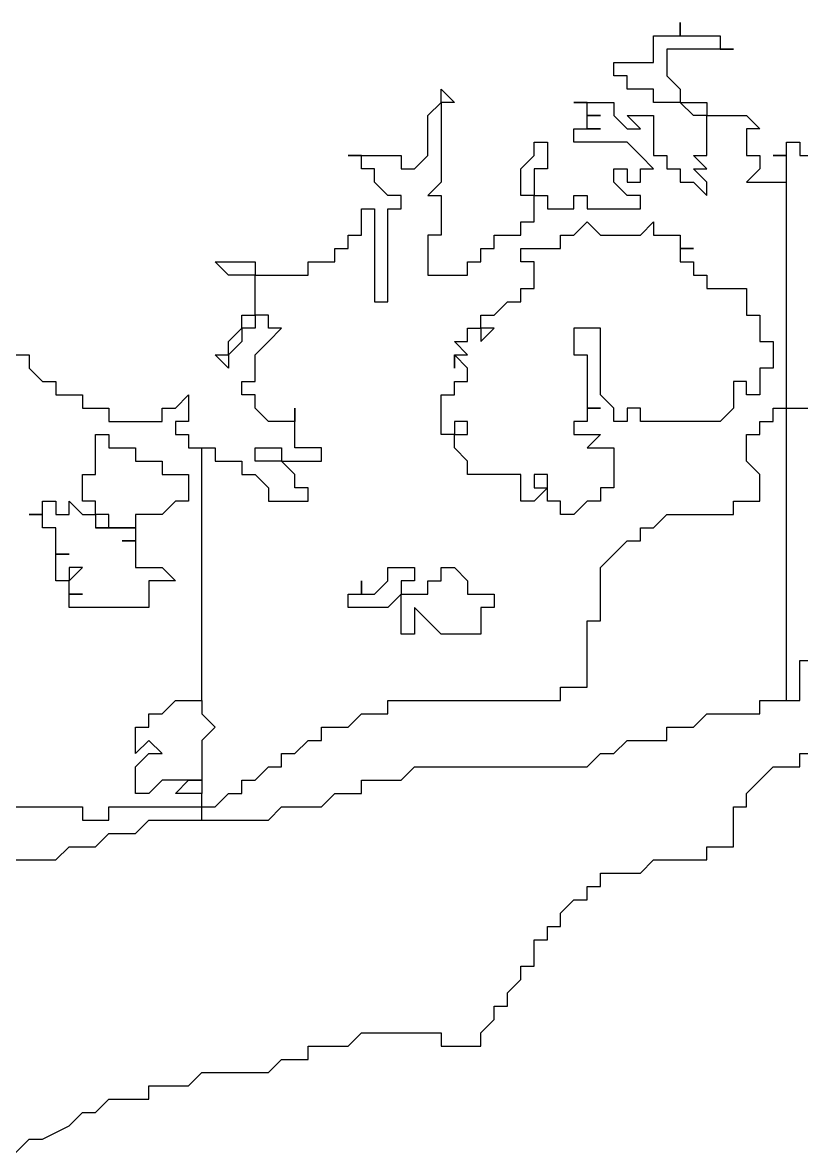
# Model space of a CAD drawing. Extents: x -79.2 to -65.2, y 32.5 to 44.8.
# Drawn here: x -68.745 to -68.159, y 43.75 to 44.6 of the extents above; entities that cross this region are included whole.
import ezdxf

# ---------------------------------------------------------------- set-up
doc = ezdxf.new("R2010")
doc.units = 0

msp = doc.modelspace()

# ---------------------------------------------------------------- linework, layer by layer
at = {"layer": '0FINSTR_G'}
for points in [[(-68.43, 44.55), (-68.42, 44.54), (-68.42, 44.54), (-68.42, 44.54), (-68.43, 44.54), (-68.43, 44.53), (-68.43, 44.53), (-68.43, 44.53), (-68.43, 44.53), (-68.43, 44.52), (-68.43, 44.52), (-68.43, 44.52), (-68.43, 44.52), (-68.43, 44.51), (-68.43, 44.51), (-68.43, 44.51), (-68.43, 44.51), (-68.43, 44.5), (-68.43, 44.5), (-68.43, 44.5), (-68.43, 44.5), (-68.43, 44.49), (-68.43, 44.49), (-68.43, 44.49), (-68.43, 44.48), (-68.43, 44.48), (-68.43, 44.48), (-68.43, 44.48), (-68.43, 44.48), (-68.44, 44.47), (-68.44, 44.47), (-68.44, 44.47), (-68.43, 44.47), (-68.43, 44.46), (-68.43, 44.46), (-68.43, 44.46), (-68.43, 44.46), (-68.43, 44.45), (-68.43, 44.45), (-68.43, 44.45), (-68.43, 44.45), (-68.43, 44.44), (-68.43, 44.44), (-68.44, 44.44), (-68.44, 44.43), (-68.44, 44.43), (-68.44, 44.43), (-68.44, 44.43), (-68.44, 44.43), (-68.44, 44.42), (-68.44, 44.42), (-68.44, 44.42), (-68.44, 44.41), (-68.44, 44.41), (-68.43, 44.41), (-68.43, 44.41), (-68.43, 44.41), (-68.42, 44.41), (-68.42, 44.41), (-68.42, 44.41), (-68.41, 44.41), (-68.41, 44.42), (-68.41, 44.42), (-68.4, 44.42), (-68.4, 44.42), (-68.4, 44.42), (-68.4, 44.43), (-68.39, 44.43), (-68.39, 44.43), (-68.39, 44.43), (-68.39, 44.44), (-68.39, 44.44), (-68.39, 44.44), (-68.39, 44.44), (-68.38, 44.44), (-68.38, 44.44), (-68.38, 44.44), (-68.37, 44.44), (-68.37, 44.44), (-68.37, 44.44), (-68.37, 44.45), (-68.37, 44.45), (-68.37, 44.45), (-68.36, 44.45), (-68.36, 44.46), (-68.36, 44.46), (-68.36, 44.46), (-68.36, 44.46), (-68.36, 44.46), (-68.36, 44.47), (-68.37, 44.47), (-68.37, 44.47), (-68.37, 44.47), (-68.37, 44.48), (-68.37, 44.48), (-68.37, 44.48), (-68.37, 44.48), (-68.37, 44.49), (-68.37, 44.49), (-68.37, 44.49), (-68.36, 44.5), (-68.36, 44.5), (-68.36, 44.5), (-68.36, 44.51), (-68.36, 44.51), (-68.35, 44.51), (-68.35, 44.5), (-68.35, 44.5), (-68.35, 44.5), (-68.35, 44.49), (-68.35, 44.49), (-68.35, 44.49), (-68.36, 44.49), (-68.36, 44.48), (-68.36, 44.48), (-68.36, 44.48), (-68.36, 44.47), (-68.36, 44.47), (-68.35, 44.47), (-68.35, 44.47), (-68.35, 44.46), (-68.35, 44.46), (-68.34, 44.46), (-68.34, 44.46), (-68.34, 44.46), (-68.33, 44.46), (-68.33, 44.46), (-68.33, 44.46), (-68.33, 44.47), (-68.33, 44.47), (-68.32, 44.47), (-68.32, 44.47), (-68.32, 44.46), (-68.31, 44.46), (-68.31, 44.46), (-68.3, 44.46), (-68.3, 44.46), (-68.3, 44.46), (-68.29, 44.46), (-68.29, 44.46), (-68.28, 44.46), (-68.28, 44.46), (-68.28, 44.47), (-68.28, 44.47), (-68.28, 44.47), (-68.29, 44.47), (-68.29, 44.47), (-68.29, 44.47), (-68.29, 44.47), (-68.3, 44.48), (-68.3, 44.48), (-68.3, 44.48), (-68.3, 44.49), (-68.3, 44.49), (-68.29, 44.49), (-68.29, 44.48), (-68.28, 44.48), (-68.28, 44.48), (-68.28, 44.48), (-68.28, 44.49), (-68.27, 44.49), (-68.27, 44.49), (-68.27, 44.49), (-68.28, 44.5), (-68.28, 44.5), (-68.28, 44.5), (-68.28, 44.5), (-68.29, 44.51), (-68.29, 44.51), (-68.3, 44.51), (-68.3, 44.51), (-68.3, 44.51), (-68.31, 44.51), (-68.31, 44.51), (-68.31, 44.51), (-68.31, 44.51), (-68.31, 44.51), (-68.32, 44.51), (-68.32, 44.51), (-68.33, 44.51), (-68.33, 44.52), (-68.32, 44.52), (-68.32, 44.52), (-68.31, 44.52), (-68.31, 44.52), (-68.32, 44.52), (-68.32, 44.53), (-68.32, 44.53), (-68.31, 44.53), (-68.31, 44.53), (-68.32, 44.53), (-68.32, 44.54), (-68.33, 44.54), (-68.33, 44.54), (-68.33, 44.54), (-68.32, 44.54), (-68.32, 44.54), (-68.32, 44.54), (-68.31, 44.54), (-68.31, 44.54), (-68.31, 44.54), (-68.3, 44.54), (-68.3, 44.54), (-68.3, 44.53), (-68.3, 44.53), (-68.3, 44.53), (-68.3, 44.53), (-68.3, 44.53), (-68.29, 44.52), (-68.29, 44.52), (-68.29, 44.52), (-68.28, 44.52), (-68.28, 44.52), (-68.29, 44.53), (-68.29, 44.53), (-68.28, 44.53), (-68.28, 44.53), (-68.28, 44.53), (-68.27, 44.53), (-68.27, 44.53), (-68.27, 44.53), (-68.27, 44.52), (-68.27, 44.52), (-68.27, 44.52), (-68.27, 44.52), (-68.27, 44.52), (-68.27, 44.51), (-68.27, 44.51), (-68.27, 44.51), (-68.27, 44.51), (-68.27, 44.5), (-68.27, 44.5), (-68.26, 44.5), (-68.26, 44.49), (-68.26, 44.49), (-68.25, 44.49), (-68.25, 44.48), (-68.25, 44.48), (-68.24, 44.48), (-68.24, 44.48), (-68.23, 44.47), (-68.23, 44.47), (-68.23, 44.47), (-68.23, 44.48), (-68.23, 44.48), (-68.23, 44.48), (-68.23, 44.48), (-68.23, 44.48), (-68.24, 44.49), (-68.23, 44.49), (-68.23, 44.49), (-68.23, 44.49), (-68.24, 44.5), (-68.24, 44.5), (-68.23, 44.5), (-68.23, 44.5), (-68.23, 44.51), (-68.23, 44.51), (-68.23, 44.51), (-68.23, 44.52), (-68.23, 44.52), (-68.23, 44.52), (-68.23, 44.52), (-68.23, 44.53), (-68.23, 44.53), (-68.23, 44.53), (-68.24, 44.53), (-68.24, 44.53), (-68.24, 44.53), (-68.25, 44.54), (-68.25, 44.54), (-68.26, 44.54), (-68.26, 44.54), (-68.27, 44.54), (-68.27, 44.54), (-68.27, 44.54), (-68.27, 44.54), (-68.27, 44.55), (-68.28, 44.55), (-68.28, 44.55), (-68.28, 44.55), (-68.29, 44.55), (-68.29, 44.55), (-68.29, 44.56), (-68.29, 44.56), (-68.29, 44.56), (-68.3, 44.56), (-68.3, 44.57), (-68.3, 44.57), (-68.3, 44.57), (-68.29, 44.57), (-68.29, 44.57), (-68.28, 44.57), (-68.28, 44.57), (-68.27, 44.57), (-68.27, 44.58), (-68.27, 44.58), (-68.27, 44.58), (-68.27, 44.58), (-68.27, 44.58), (-68.27, 44.59), (-68.26, 44.59), (-68.26, 44.59), (-68.26, 44.59), (-68.25, 44.59), (-68.25, 44.59), (-68.25, 44.6), (-68.25, 44.6), (-68.25, 44.6), (-68.25, 44.6), (-68.25, 44.59), (-68.24, 44.59), (-68.24, 44.59), (-68.24, 44.59), (-68.23, 44.59), (-68.23, 44.59), (-68.23, 44.59), (-68.22, 44.59), (-68.22, 44.59), (-68.22, 44.58), (-68.21, 44.58), (-68.21, 44.58), (-68.21, 44.58), (-68.22, 44.58), (-68.22, 44.58), (-68.22, 44.58), (-68.23, 44.58), (-68.23, 44.58), (-68.24, 44.58), (-68.24, 44.58), (-68.24, 44.58), (-68.25, 44.58), (-68.25, 44.58), (-68.25, 44.58), (-68.26, 44.58), (-68.26, 44.57), (-68.26, 44.57), (-68.26, 44.57), (-68.26, 44.57), (-68.26, 44.56), (-68.26, 44.56), (-68.26, 44.56), (-68.26, 44.56), (-68.25, 44.55), (-68.25, 44.55), (-68.25, 44.55), (-68.25, 44.55), (-68.25, 44.54), (-68.25, 44.54), (-68.24, 44.54), (-68.24, 44.54), (-68.23, 44.54), (-68.23, 44.53), (-68.23, 44.53), (-68.22, 44.53), (-68.22, 44.53), (-68.22, 44.53), (-68.21, 44.53), (-68.21, 44.53), (-68.2, 44.53), (-68.2, 44.53), (-68.2, 44.53), (-68.19, 44.52), (-68.19, 44.52), (-68.19, 44.52), (-68.2, 44.52), (-68.2, 44.52), (-68.2, 44.52), (-68.2, 44.51), (-68.2, 44.51), (-68.2, 44.51), (-68.2, 44.5), (-68.2, 44.5), (-68.2, 44.5), (-68.19, 44.5), (-68.19, 44.49)], [(-68.53, 44.24), (-68.53, 44.24), (-68.53, 44.24), (-68.53, 44.25), (-68.53, 44.25), (-68.53, 44.25), (-68.53, 44.25), (-68.54, 44.25), (-68.54, 44.26), (-68.54, 44.26), (-68.54, 44.26), (-68.54, 44.26), (-68.55, 44.27), (-68.55, 44.27), (-68.56, 44.27), (-68.56, 44.27), (-68.56, 44.27), (-68.56, 44.27), (-68.57, 44.27), (-68.57, 44.28), (-68.57, 44.28), (-68.57, 44.28), (-68.56, 44.28), (-68.56, 44.28), (-68.55, 44.28), (-68.55, 44.28), (-68.55, 44.28), (-68.55, 44.27), (-68.54, 44.27), (-68.54, 44.27), (-68.53, 44.27), (-68.53, 44.27), (-68.53, 44.27), (-68.52, 44.27), (-68.52, 44.28), (-68.53, 44.28), (-68.53, 44.28), (-68.54, 44.28), (-68.54, 44.28), (-68.54, 44.29), (-68.54, 44.29), (-68.54, 44.29), (-68.54, 44.3), (-68.54, 44.3), (-68.54, 44.3), (-68.54, 44.3), (-68.54, 44.31), (-68.54, 44.31), (-68.54, 44.3), (-68.54, 44.3), (-68.55, 44.3), (-68.55, 44.3), (-68.55, 44.3), (-68.56, 44.3), (-68.56, 44.3), (-68.57, 44.31), (-68.57, 44.31), (-68.57, 44.31), (-68.57, 44.32), (-68.57, 44.32), (-68.58, 44.32), (-68.58, 44.32), (-68.58, 44.33), (-68.58, 44.33), (-68.57, 44.33), (-68.57, 44.33), (-68.57, 44.34), (-68.57, 44.34), (-68.57, 44.34), (-68.57, 44.35), (-68.57, 44.35), (-68.57, 44.35), (-68.57, 44.35), (-68.56, 44.36), (-68.56, 44.36), (-68.56, 44.36), (-68.56, 44.36), (-68.55, 44.37), (-68.55, 44.37), (-68.56, 44.37), (-68.56, 44.37), (-68.56, 44.38), (-68.56, 44.38), (-68.57, 44.38), (-68.57, 44.38), (-68.57, 44.37), (-68.57, 44.37), (-68.57, 44.37), (-68.58, 44.37), (-68.58, 44.36), (-68.58, 44.36), (-68.58, 44.36), (-68.58, 44.36), (-68.58, 44.36), (-68.59, 44.35), (-68.59, 44.35), (-68.59, 44.35), (-68.59, 44.35), (-68.59, 44.34), (-68.59, 44.34), (-68.6, 44.35), (-68.59, 44.35), (-68.59, 44.35), (-68.59, 44.35), (-68.59, 44.36), (-68.59, 44.36), (-68.59, 44.36), (-68.59, 44.36), (-68.58, 44.37), (-68.58, 44.37), (-68.58, 44.37), (-68.58, 44.38), (-68.58, 44.38), (-68.58, 44.38), (-68.57, 44.38), (-68.57, 44.39), (-68.57, 44.39), (-68.57, 44.39), (-68.57, 44.39), (-68.57, 44.4), (-68.57, 44.4), (-68.57, 44.4), (-68.57, 44.41), (-68.57, 44.41), (-68.58, 44.41), (-68.58, 44.41), (-68.59, 44.41), (-68.59, 44.41), (-68.59, 44.41), (-68.6, 44.42), (-68.6, 44.42), (-68.59, 44.42), (-68.59, 44.42), (-68.58, 44.42), (-68.58, 44.42), (-68.58, 44.42), (-68.58, 44.42), (-68.57, 44.42), (-68.57, 44.41), (-68.57, 44.41), (-68.56, 44.41), (-68.56, 44.41), (-68.55, 44.41), (-68.55, 44.41), (-68.55, 44.41), (-68.54, 44.41), (-68.54, 44.41), (-68.54, 44.41), (-68.53, 44.41), (-68.53, 44.42), (-68.53, 44.42), (-68.53, 44.42), (-68.52, 44.42), (-68.52, 44.42), (-68.52, 44.42), (-68.51, 44.42), (-68.51, 44.42), (-68.51, 44.42), (-68.51, 44.43), (-68.5, 44.43), (-68.5, 44.43), (-68.5, 44.43), (-68.5, 44.44), (-68.5, 44.44), (-68.5, 44.44), (-68.49, 44.44), (-68.49, 44.45), (-68.49, 44.45), (-68.49, 44.45), (-68.49, 44.46), (-68.49, 44.46), (-68.49, 44.46), (-68.49, 44.46), (-68.48, 44.46), (-68.48, 44.46), (-68.48, 44.45), (-68.48, 44.45), (-68.48, 44.45), (-68.48, 44.44), (-68.48, 44.44), (-68.48, 44.44), (-68.48, 44.44), (-68.48, 44.43), (-68.48, 44.43), (-68.48, 44.43), (-68.48, 44.42), (-68.48, 44.42), (-68.48, 44.42), (-68.48, 44.42), (-68.48, 44.41), (-68.48, 44.41), (-68.48, 44.41), (-68.48, 44.41), (-68.48, 44.4), (-68.48, 44.4), (-68.48, 44.4), (-68.48, 44.4), (-68.48, 44.39), (-68.48, 44.39), (-68.48, 44.39), (-68.48, 44.39), (-68.48, 44.39), (-68.48, 44.39), (-68.47, 44.39), (-68.47, 44.39), (-68.47, 44.39), (-68.47, 44.4), (-68.47, 44.4), (-68.47, 44.4), (-68.47, 44.41), (-68.47, 44.41), (-68.47, 44.41), (-68.47, 44.41), (-68.47, 44.42), (-68.47, 44.42), (-68.47, 44.42), (-68.47, 44.42), (-68.47, 44.43), (-68.47, 44.43), (-68.47, 44.43), (-68.47, 44.43), (-68.47, 44.44), (-68.47, 44.44), (-68.47, 44.44), (-68.47, 44.44), (-68.47, 44.45), (-68.47, 44.45), (-68.47, 44.45), (-68.47, 44.45), (-68.47, 44.46), (-68.46, 44.46), (-68.46, 44.46), (-68.46, 44.46), (-68.46, 44.47), (-68.47, 44.47), (-68.47, 44.47), (-68.47, 44.47), (-68.48, 44.48), (-68.48, 44.48), (-68.48, 44.48), (-68.48, 44.49), (-68.48, 44.49), (-68.48, 44.49), (-68.48, 44.49), (-68.49, 44.49), (-68.49, 44.5), (-68.49, 44.5), (-68.5, 44.5), (-68.5, 44.5), (-68.5, 44.5), (-68.49, 44.5), (-68.49, 44.5), (-68.49, 44.5), (-68.48, 44.5), (-68.48, 44.5), (-68.47, 44.5), (-68.47, 44.5), (-68.47, 44.5), (-68.46, 44.5), (-68.46, 44.49), (-68.45, 44.49), (-68.45, 44.49), (-68.45, 44.49), (-68.44, 44.5), (-68.44, 44.5), (-68.44, 44.5), (-68.44, 44.5), (-68.44, 44.51), (-68.44, 44.51), (-68.44, 44.51), (-68.44, 44.52), (-68.44, 44.52), (-68.44, 44.52), (-68.44, 44.52), (-68.44, 44.53), (-68.44, 44.53), (-68.44, 44.53), (-68.44, 44.53), (-68.43, 44.54), (-68.43, 44.54), (-68.43, 44.54), (-68.43, 44.54), (-68.43, 44.54), (-68.43, 44.55)], [(-68.17, 44.48), (-68.17, 44.48), (-68.17, 44.49), (-68.17, 44.49), (-68.17, 44.49), (-68.17, 44.5), (-68.18, 44.5), (-68.17, 44.5), (-68.17, 44.5), (-68.17, 44.51), (-68.17, 44.51), (-68.17, 44.51), (-68.17, 44.51), (-68.17, 44.51), (-68.16, 44.51), (-68.16, 44.51), (-68.16, 44.5), (-68.15, 44.5)], [(-68.19, 44.49), (-68.19, 44.49), (-68.19, 44.49), (-68.2, 44.48), (-68.2, 44.48), (-68.19, 44.48), (-68.19, 44.48), (-68.18, 44.48), (-68.18, 44.48), (-68.18, 44.48), (-68.17, 44.48), (-68.17, 44.48)], [(-68.17, 44.48), (-68.17, 44.48)], [(-68.17, 44.31), (-68.17, 44.48)], [(-68.34, 44.23), (-68.34, 44.23), (-68.34, 44.23), (-68.34, 44.24), (-68.35, 44.24), (-68.35, 44.24), (-68.35, 44.25), (-68.35, 44.25), (-68.35, 44.25), (-68.35, 44.26), (-68.35, 44.26), (-68.36, 44.26), (-68.36, 44.25), (-68.36, 44.25), (-68.35, 44.25), (-68.35, 44.25), (-68.36, 44.24), (-68.36, 44.24), (-68.36, 44.24), (-68.37, 44.24), (-68.37, 44.24), (-68.37, 44.24), (-68.37, 44.25), (-68.37, 44.25), (-68.37, 44.25), (-68.37, 44.25), (-68.37, 44.26), (-68.38, 44.26), (-68.38, 44.26), (-68.39, 44.26), (-68.39, 44.26), (-68.39, 44.26), (-68.39, 44.26), (-68.39, 44.26), (-68.4, 44.26), (-68.4, 44.26), (-68.41, 44.26), (-68.41, 44.26), (-68.41, 44.27), (-68.41, 44.27), (-68.41, 44.27), (-68.42, 44.28), (-68.42, 44.28), (-68.42, 44.28), (-68.42, 44.29), (-68.41, 44.29), (-68.41, 44.29), (-68.41, 44.29), (-68.41, 44.29), (-68.41, 44.29), (-68.41, 44.3), (-68.42, 44.3), (-68.42, 44.29), (-68.43, 44.29), (-68.43, 44.29), (-68.43, 44.3), (-68.43, 44.3), (-68.43, 44.31), (-68.43, 44.31), (-68.43, 44.31), (-68.43, 44.31), (-68.43, 44.31), (-68.43, 44.32), (-68.43, 44.32), (-68.43, 44.32), (-68.42, 44.32), (-68.42, 44.32), (-68.42, 44.33), (-68.41, 44.33), (-68.41, 44.33), (-68.41, 44.33), (-68.41, 44.34), (-68.41, 44.34), (-68.41, 44.34), (-68.41, 44.34), (-68.42, 44.35), (-68.42, 44.34), (-68.42, 44.35), (-68.42, 44.35), (-68.42, 44.35), (-68.41, 44.35), (-68.41, 44.35), (-68.42, 44.36), (-68.42, 44.36), (-68.41, 44.36), (-68.41, 44.37), (-68.41, 44.37), (-68.4, 44.37), (-68.4, 44.37), (-68.4, 44.36), (-68.39, 44.37), (-68.39, 44.37), (-68.4, 44.37), (-68.4, 44.37), (-68.4, 44.38), (-68.4, 44.38), (-68.4, 44.38), (-68.4, 44.38), (-68.39, 44.38), (-68.39, 44.38), (-68.39, 44.38), (-68.38, 44.39), (-68.38, 44.39), (-68.38, 44.39), (-68.38, 44.39), (-68.37, 44.39), (-68.37, 44.39), (-68.37, 44.4), (-68.36, 44.4), (-68.36, 44.4), (-68.36, 44.4), (-68.36, 44.41), (-68.36, 44.41), (-68.36, 44.41), (-68.36, 44.41), (-68.36, 44.41), (-68.36, 44.42), (-68.36, 44.42), (-68.36, 44.42), (-68.37, 44.42), (-68.37, 44.43), (-68.36, 44.43), (-68.36, 44.43), (-68.36, 44.43), (-68.36, 44.43), (-68.35, 44.43), (-68.35, 44.43), (-68.35, 44.43), (-68.34, 44.43), (-68.34, 44.43), (-68.34, 44.43), (-68.34, 44.44), (-68.33, 44.44), (-68.33, 44.44), (-68.33, 44.44), (-68.32, 44.45), (-68.32, 44.45), (-68.32, 44.45), (-68.31, 44.44), (-68.31, 44.44), (-68.3, 44.44), (-68.3, 44.44), (-68.3, 44.44), (-68.3, 44.44), (-68.3, 44.44), (-68.29, 44.44), (-68.29, 44.44), (-68.28, 44.44), (-68.28, 44.44), (-68.28, 44.44), (-68.28, 44.44), (-68.27, 44.45), (-68.27, 44.44), (-68.27, 44.44), (-68.26, 44.44), (-68.26, 44.44), (-68.25, 44.44), (-68.25, 44.44), (-68.25, 44.44), (-68.25, 44.44), (-68.25, 44.43), (-68.24, 44.43), (-68.25, 44.43), (-68.25, 44.43), (-68.25, 44.42), (-68.25, 44.42), (-68.25, 44.42), (-68.24, 44.42), (-68.24, 44.42), (-68.24, 44.41), (-68.23, 44.41), (-68.23, 44.41), (-68.23, 44.4), (-68.22, 44.4), (-68.22, 44.4), (-68.22, 44.4), (-68.21, 44.4), (-68.21, 44.4), (-68.21, 44.4), (-68.2, 44.4), (-68.2, 44.39), (-68.2, 44.39), (-68.2, 44.39), (-68.2, 44.38), (-68.2, 44.38), (-68.19, 44.38), (-68.19, 44.38), (-68.19, 44.38), (-68.19, 44.37), (-68.19, 44.37), (-68.19, 44.37), (-68.19, 44.37), (-68.19, 44.36), (-68.18, 44.36), (-68.18, 44.36), (-68.18, 44.36), (-68.18, 44.35), (-68.18, 44.35), (-68.18, 44.35), (-68.18, 44.35), (-68.18, 44.34), (-68.18, 44.34), (-68.18, 44.34), (-68.19, 44.34), (-68.19, 44.33), (-68.19, 44.33), (-68.19, 44.33), (-68.19, 44.33), (-68.19, 44.32), (-68.19, 44.32), (-68.19, 44.32), (-68.2, 44.32), (-68.2, 44.32), (-68.2, 44.33), (-68.2, 44.33), (-68.21, 44.33), (-68.21, 44.32), (-68.21, 44.32), (-68.21, 44.32), (-68.21, 44.31), (-68.21, 44.31), (-68.21, 44.31), (-68.21, 44.31), (-68.22, 44.3), (-68.22, 44.3), (-68.22, 44.3), (-68.23, 44.3), (-68.23, 44.3), (-68.24, 44.3), (-68.24, 44.3), (-68.25, 44.3), (-68.25, 44.3), (-68.25, 44.3), (-68.25, 44.3), (-68.26, 44.3), (-68.26, 44.3), (-68.26, 44.3), (-68.27, 44.3), (-68.27, 44.3), (-68.28, 44.3), (-68.28, 44.3), (-68.28, 44.31), (-68.29, 44.31), (-68.29, 44.3), (-68.29, 44.3), (-68.29, 44.3), (-68.29, 44.3), (-68.29, 44.3), (-68.29, 44.3), (-68.3, 44.3), (-68.3, 44.3), (-68.3, 44.3), (-68.3, 44.3), (-68.3, 44.3), (-68.3, 44.31), (-68.3, 44.31), (-68.3, 44.31), (-68.31, 44.32), (-68.31, 44.32), (-68.31, 44.32), (-68.31, 44.32), (-68.31, 44.33), (-68.31, 44.33), (-68.31, 44.33), (-68.31, 44.33), (-68.31, 44.34), (-68.31, 44.34), (-68.31, 44.34), (-68.31, 44.34), (-68.31, 44.35), (-68.31, 44.35), (-68.31, 44.35), (-68.31, 44.35), (-68.31, 44.36), (-68.31, 44.36), (-68.31, 44.36), (-68.31, 44.36), (-68.31, 44.37), (-68.32, 44.37), (-68.32, 44.37), (-68.32, 44.37), (-68.33, 44.37), (-68.33, 44.37), (-68.33, 44.37), (-68.33, 44.37), (-68.33, 44.37), (-68.33, 44.36), (-68.33, 44.36), (-68.33, 44.36), (-68.33, 44.35), (-68.33, 44.35), (-68.32, 44.35), (-68.32, 44.35), (-68.32, 44.35), (-68.32, 44.34), (-68.32, 44.34), (-68.32, 44.34), (-68.32, 44.33), (-68.32, 44.33), (-68.32, 44.33), (-68.32, 44.32), (-68.32, 44.32), (-68.32, 44.32), (-68.32, 44.32), (-68.32, 44.31), (-68.31, 44.31), (-68.31, 44.31), (-68.32, 44.31), (-68.32, 44.3), (-68.32, 44.3), (-68.32, 44.3), (-68.33, 44.3), (-68.33, 44.29), (-68.32, 44.29), (-68.32, 44.29), (-68.32, 44.29), (-68.31, 44.29), (-68.31, 44.29), (-68.32, 44.28), (-68.32, 44.28), (-68.32, 44.28), (-68.32, 44.28), (-68.31, 44.28), (-68.31, 44.28), (-68.31, 44.28), (-68.3, 44.28), (-68.3, 44.27), (-68.3, 44.27), (-68.3, 44.27), (-68.3, 44.27), (-68.3, 44.26), (-68.3, 44.26), (-68.3, 44.26), (-68.3, 44.25), (-68.3, 44.25), (-68.31, 44.25), (-68.31, 44.24), (-68.31, 44.24), (-68.31, 44.24), (-68.32, 44.24), (-68.32, 44.24), (-68.32, 44.24), (-68.33, 44.23), (-68.33, 44.23), (-68.34, 44.23)], [(-68.75, 44.35), (-68.74, 44.35), (-68.74, 44.35), (-68.74, 44.34), (-68.74, 44.34), (-68.74, 44.34), (-68.73, 44.33), (-68.73, 44.33), (-68.73, 44.33), (-68.73, 44.33), (-68.72, 44.33), (-68.72, 44.32), (-68.71, 44.32), (-68.71, 44.32), (-68.7, 44.32), (-68.7, 44.32), (-68.7, 44.31), (-68.7, 44.31), (-68.69, 44.31), (-68.69, 44.31), (-68.69, 44.31), (-68.68, 44.31), (-68.68, 44.3), (-68.67, 44.3), (-68.67, 44.3), (-68.67, 44.3), (-68.66, 44.3), (-68.66, 44.3), (-68.65, 44.3), (-68.65, 44.3), (-68.65, 44.3), (-68.64, 44.3), (-68.64, 44.3), (-68.64, 44.3), (-68.64, 44.31), (-68.64, 44.31), (-68.63, 44.31), (-68.63, 44.31), (-68.62, 44.32), (-68.62, 44.32), (-68.62, 44.31), (-68.62, 44.31), (-68.62, 44.31), (-68.62, 44.31), (-68.62, 44.3), (-68.63, 44.3), (-68.63, 44.3), (-68.63, 44.29), (-68.63, 44.29), (-68.63, 44.29), (-68.63, 44.29), (-68.63, 44.29), (-68.62, 44.29), (-68.62, 44.28), (-68.62, 44.28), (-68.61, 44.28)], [(-68.21, 44.24), (-68.21, 44.24), (-68.2, 44.24), (-68.19, 44.24), (-68.19, 44.24), (-68.19, 44.24), (-68.19, 44.24), (-68.19, 44.24), (-68.19, 44.25), (-68.19, 44.25), (-68.19, 44.25), (-68.19, 44.25), (-68.19, 44.26), (-68.19, 44.26), (-68.19, 44.26), (-68.19, 44.26), (-68.2, 44.27), (-68.2, 44.27), (-68.2, 44.27), (-68.2, 44.27), (-68.2, 44.28), (-68.2, 44.28), (-68.2, 44.28), (-68.2, 44.28), (-68.2, 44.29), (-68.19, 44.29), (-68.19, 44.29), (-68.19, 44.29), (-68.19, 44.29), (-68.19, 44.3), (-68.19, 44.3), (-68.18, 44.3), (-68.18, 44.3), (-68.18, 44.3), (-68.18, 44.31), (-68.18, 44.31), (-68.17, 44.31), (-68.17, 44.31)], [(-68.17, 44.31), (-68.17, 44.31), (-68.17, 44.31), (-68.16, 44.31), (-68.16, 44.31), (-68.15, 44.31)], [(-68.17, 44.09), (-68.17, 44.1), (-68.17, 44.31)], [(-68.67, 44.22), (-68.68, 44.22), (-68.68, 44.23), (-68.68, 44.23), (-68.69, 44.23), (-68.69, 44.24), (-68.69, 44.24), (-68.7, 44.24), (-68.7, 44.24), (-68.7, 44.24), (-68.7, 44.25), (-68.7, 44.25), (-68.7, 44.25), (-68.7, 44.25), (-68.7, 44.26), (-68.7, 44.26), (-68.69, 44.26), (-68.69, 44.27), (-68.69, 44.27), (-68.69, 44.27), (-68.69, 44.28), (-68.69, 44.28), (-68.69, 44.28), (-68.69, 44.28), (-68.69, 44.29), (-68.68, 44.29), (-68.68, 44.29), (-68.68, 44.28), (-68.67, 44.28), (-68.67, 44.28), (-68.67, 44.28), (-68.66, 44.28), (-68.66, 44.27), (-68.66, 44.27), (-68.66, 44.27), (-68.65, 44.27), (-68.65, 44.27), (-68.65, 44.27), (-68.65, 44.27), (-68.64, 44.27), (-68.64, 44.26), (-68.63, 44.26), (-68.63, 44.26), (-68.63, 44.26), (-68.63, 44.26), (-68.62, 44.26), (-68.62, 44.25), (-68.62, 44.25), (-68.62, 44.25), (-68.62, 44.24), (-68.62, 44.24), (-68.62, 44.24), (-68.62, 44.24), (-68.62, 44.24), (-68.63, 44.24), (-68.63, 44.24), (-68.63, 44.24), (-68.63, 44.24), (-68.63, 44.24), (-68.63, 44.24), (-68.64, 44.23), (-68.64, 44.23), (-68.64, 44.23), (-68.64, 44.23), (-68.65, 44.23), (-68.65, 44.23), (-68.65, 44.23), (-68.66, 44.23), (-68.66, 44.22), (-68.67, 44.22), (-68.67, 44.22), (-68.67, 44.22)], [(-68.61, 44.28), (-68.61, 44.28)], [(-68.61, 44.28), (-68.61, 44.28), (-68.61, 44.28), (-68.6, 44.28), (-68.6, 44.28), (-68.6, 44.27), (-68.59, 44.27), (-68.59, 44.27), (-68.59, 44.27), (-68.58, 44.27), (-68.58, 44.26), (-68.58, 44.26), (-68.58, 44.26), (-68.57, 44.26), (-68.57, 44.26), (-68.56, 44.25), (-68.56, 44.25), (-68.56, 44.25), (-68.56, 44.25), (-68.56, 44.25), (-68.56, 44.24), (-68.55, 44.24), (-68.55, 44.24), (-68.54, 44.24), (-68.54, 44.24), (-68.54, 44.24), (-68.53, 44.24)], [(-68.61, 44.09), (-68.61, 44.28)], [(-68.68, 44.16), (-68.69, 44.16), (-68.69, 44.16), (-68.69, 44.16), (-68.7, 44.16), (-68.7, 44.16), (-68.7, 44.16), (-68.71, 44.16), (-68.71, 44.16), (-68.71, 44.17), (-68.71, 44.17), (-68.71, 44.17), (-68.7, 44.17), (-68.7, 44.17), (-68.7, 44.17), (-68.71, 44.17), (-68.71, 44.18), (-68.71, 44.18), (-68.71, 44.18), (-68.71, 44.18), (-68.7, 44.19), (-68.71, 44.19), (-68.71, 44.18), (-68.71, 44.18), (-68.72, 44.18), (-68.72, 44.18), (-68.72, 44.18), (-68.72, 44.19), (-68.72, 44.19), (-68.72, 44.19), (-68.72, 44.2), (-68.71, 44.2), (-68.72, 44.2), (-68.72, 44.2), (-68.72, 44.21), (-68.72, 44.21), (-68.72, 44.21), (-68.72, 44.21), (-68.72, 44.22), (-68.72, 44.22), (-68.72, 44.22), (-68.72, 44.22), (-68.73, 44.22), (-68.73, 44.23), (-68.73, 44.23), (-68.74, 44.23), (-68.74, 44.23), (-68.74, 44.23), (-68.74, 44.23), (-68.73, 44.23), (-68.73, 44.24), (-68.72, 44.24), (-68.72, 44.23), (-68.72, 44.23), (-68.71, 44.23), (-68.71, 44.24), (-68.71, 44.24), (-68.71, 44.24), (-68.71, 44.24), (-68.71, 44.24), (-68.7, 44.23), (-68.7, 44.23), (-68.7, 44.23), (-68.69, 44.23), (-68.69, 44.23), (-68.69, 44.23), (-68.69, 44.22), (-68.68, 44.22), (-68.69, 44.22), (-68.69, 44.22), (-68.68, 44.22), (-68.68, 44.22), (-68.68, 44.22), (-68.67, 44.22), (-68.67, 44.22), (-68.67, 44.22), (-68.66, 44.22), (-68.66, 44.21), (-68.67, 44.21), (-68.67, 44.21), (-68.66, 44.21), (-68.66, 44.2), (-68.66, 44.2), (-68.66, 44.2), (-68.66, 44.2), (-68.66, 44.19), (-68.66, 44.19), (-68.65, 44.19), (-68.65, 44.19), (-68.65, 44.19), (-68.64, 44.19), (-68.64, 44.19), (-68.64, 44.19), (-68.63, 44.18), (-68.63, 44.18), (-68.64, 44.18), (-68.64, 44.18), (-68.64, 44.18), (-68.65, 44.18), (-68.65, 44.18), (-68.65, 44.18), (-68.65, 44.18), (-68.65, 44.18), (-68.65, 44.18), (-68.65, 44.17), (-68.65, 44.17), (-68.65, 44.17), (-68.65, 44.17), (-68.65, 44.16), (-68.65, 44.16), (-68.66, 44.16), (-68.66, 44.16), (-68.67, 44.16), (-68.67, 44.16), (-68.67, 44.16), (-68.67, 44.16), (-68.68, 44.16), (-68.68, 44.16)], [(-68.61, 44.01), (-68.61, 44.01), (-68.61, 44.01), (-68.6, 44.01), (-68.6, 44.01), (-68.6, 44.01), (-68.59, 44.02), (-68.59, 44.02), (-68.59, 44.02), (-68.59, 44.02), (-68.58, 44.02), (-68.58, 44.02), (-68.58, 44.02), (-68.58, 44.02), (-68.58, 44.03), (-68.57, 44.03), (-68.57, 44.03), (-68.57, 44.03), (-68.57, 44.03), (-68.57, 44.03), (-68.57, 44.03), (-68.56, 44.04), (-68.56, 44.04), (-68.56, 44.04), (-68.56, 44.04), (-68.56, 44.04), (-68.55, 44.04), (-68.55, 44.05), (-68.55, 44.05), (-68.54, 44.05), (-68.54, 44.05), (-68.53, 44.06), (-68.53, 44.06), (-68.53, 44.06), (-68.52, 44.06), (-68.52, 44.06), (-68.52, 44.06), (-68.52, 44.07), (-68.51, 44.07), (-68.51, 44.07), (-68.5, 44.07), (-68.5, 44.07), (-68.5, 44.07), (-68.49, 44.08), (-68.49, 44.08), (-68.49, 44.08), (-68.48, 44.08), (-68.48, 44.08), (-68.48, 44.08), (-68.47, 44.08), (-68.47, 44.09), (-68.47, 44.09), (-68.47, 44.09), (-68.46, 44.09), (-68.46, 44.09), (-68.45, 44.09), (-68.45, 44.09), (-68.44, 44.09), (-68.43, 44.09), (-68.42, 44.09), (-68.41, 44.09), (-68.41, 44.09), (-68.4, 44.09), (-68.4, 44.09), (-68.39, 44.09), (-68.39, 44.09), (-68.38, 44.09), (-68.38, 44.09), (-68.37, 44.09), (-68.37, 44.09), (-68.37, 44.09), (-68.36, 44.09), (-68.36, 44.09), (-68.36, 44.09), (-68.35, 44.09), (-68.35, 44.09), (-68.34, 44.09), (-68.34, 44.1), (-68.34, 44.1), (-68.33, 44.1), (-68.33, 44.1), (-68.33, 44.1), (-68.33, 44.1), (-68.32, 44.1), (-68.32, 44.1), (-68.32, 44.11), (-68.32, 44.11), (-68.32, 44.11), (-68.32, 44.11), (-68.32, 44.11), (-68.32, 44.11), (-68.32, 44.12), (-68.32, 44.12), (-68.32, 44.12), (-68.32, 44.13), (-68.32, 44.13), (-68.32, 44.13), (-68.32, 44.14), (-68.32, 44.14), (-68.32, 44.14), (-68.32, 44.14), (-68.32, 44.15), (-68.32, 44.15), (-68.31, 44.15), (-68.31, 44.15), (-68.31, 44.16), (-68.31, 44.16), (-68.31, 44.16), (-68.31, 44.17), (-68.31, 44.17), (-68.31, 44.17), (-68.31, 44.17), (-68.31, 44.18), (-68.31, 44.18), (-68.31, 44.18), (-68.31, 44.18), (-68.31, 44.18), (-68.31, 44.19), (-68.31, 44.19), (-68.3, 44.2), (-68.3, 44.2), (-68.3, 44.2), (-68.3, 44.2), (-68.29, 44.21), (-68.29, 44.21), (-68.29, 44.21), (-68.29, 44.21), (-68.28, 44.21), (-68.28, 44.22), (-68.28, 44.22), (-68.27, 44.22), (-68.26, 44.23), (-68.26, 44.23), (-68.26, 44.23), (-68.25, 44.23), (-68.25, 44.23), (-68.24, 44.23), (-68.24, 44.23), (-68.23, 44.23), (-68.22, 44.23), (-68.22, 44.23), (-68.21, 44.23), (-68.21, 44.24), (-68.21, 44.24)], [(-68.21, 44.24), (-68.21, 44.24)], [(-68.43, 44.14), (-68.43, 44.14), (-68.43, 44.14), (-68.43, 44.14), (-68.43, 44.14), (-68.44, 44.15), (-68.44, 44.15), (-68.44, 44.15), (-68.44, 44.15), (-68.45, 44.16), (-68.45, 44.16), (-68.45, 44.16), (-68.45, 44.16), (-68.45, 44.16), (-68.45, 44.16), (-68.45, 44.15), (-68.45, 44.15), (-68.45, 44.15), (-68.45, 44.14), (-68.46, 44.14), (-68.46, 44.15), (-68.46, 44.15), (-68.46, 44.15), (-68.46, 44.15), (-68.46, 44.16), (-68.46, 44.16), (-68.46, 44.16), (-68.46, 44.16), (-68.46, 44.17), (-68.47, 44.16), (-68.47, 44.16), (-68.48, 44.16), (-68.48, 44.16), (-68.48, 44.16), (-68.48, 44.16), (-68.48, 44.16), (-68.49, 44.16), (-68.49, 44.16), (-68.5, 44.16), (-68.5, 44.16), (-68.5, 44.16), (-68.5, 44.16), (-68.5, 44.17), (-68.5, 44.17), (-68.5, 44.17), (-68.49, 44.17), (-68.49, 44.18), (-68.49, 44.17), (-68.49, 44.17), (-68.49, 44.17), (-68.49, 44.17), (-68.48, 44.17), (-68.48, 44.17), (-68.48, 44.17), (-68.47, 44.18), (-68.47, 44.18), (-68.47, 44.18), (-68.47, 44.19), (-68.47, 44.19), (-68.47, 44.19), (-68.46, 44.19), (-68.46, 44.19), (-68.46, 44.19), (-68.46, 44.19), (-68.45, 44.19), (-68.45, 44.18), (-68.45, 44.18), (-68.45, 44.18), (-68.46, 44.18), (-68.46, 44.17), (-68.46, 44.17), (-68.45, 44.17), (-68.45, 44.17), (-68.45, 44.17), (-68.44, 44.17), (-68.44, 44.18), (-68.43, 44.18), (-68.43, 44.18), (-68.43, 44.18), (-68.43, 44.19), (-68.43, 44.19), (-68.43, 44.19), (-68.43, 44.19), (-68.42, 44.19), (-68.42, 44.19), (-68.42, 44.19), (-68.42, 44.19), (-68.42, 44.19), (-68.42, 44.19), (-68.41, 44.18), (-68.41, 44.18), (-68.41, 44.18), (-68.41, 44.17), (-68.4, 44.17), (-68.4, 44.17), (-68.4, 44.17), (-68.39, 44.17), (-68.39, 44.16), (-68.39, 44.16), (-68.4, 44.16), (-68.4, 44.15), (-68.4, 44.15), (-68.4, 44.15), (-68.4, 44.15), (-68.4, 44.15), (-68.4, 44.14), (-68.41, 44.14), (-68.41, 44.14), (-68.41, 44.14), (-68.41, 44.14), (-68.42, 44.14), (-68.42, 44.14), (-68.43, 44.14)], [(-68.17, 44.09), (-68.17, 44.09), (-68.17, 44.09), (-68.16, 44.09), (-68.16, 44.09), (-68.16, 44.1), (-68.16, 44.1), (-68.16, 44.1), (-68.16, 44.1), (-68.16, 44.11), (-68.16, 44.11), (-68.16, 44.11), (-68.16, 44.12), (-68.15, 44.12)], [(-68.66, 44.02), (-68.66, 44.02), (-68.66, 44.02), (-68.66, 44.02), (-68.66, 44.03), (-68.66, 44.03), (-68.66, 44.03), (-68.66, 44.03), (-68.66, 44.04), (-68.66, 44.04), (-68.66, 44.04), (-68.66, 44.04), (-68.65, 44.05), (-68.65, 44.05), (-68.65, 44.05), (-68.64, 44.05), (-68.65, 44.06), (-68.65, 44.06), (-68.65, 44.06), (-68.65, 44.06), (-68.65, 44.06), (-68.66, 44.05), (-68.66, 44.06), (-68.66, 44.06), (-68.66, 44.06), (-68.66, 44.06), (-68.66, 44.07), (-68.65, 44.07), (-68.65, 44.07), (-68.65, 44.07), (-68.65, 44.07), (-68.65, 44.08), (-68.64, 44.08), (-68.64, 44.08), (-68.64, 44.08), (-68.64, 44.08), (-68.63, 44.09), (-68.63, 44.09), (-68.63, 44.09), (-68.62, 44.09), (-68.62, 44.09), (-68.62, 44.09), (-68.61, 44.09)], [(-68.61, 44.09), (-68.61, 44.09), (-68.61, 44.09), (-68.61, 44.09), (-68.61, 44.09), (-68.61, 44.08), (-68.61, 44.08), (-68.61, 44.08), (-68.6, 44.07), (-68.6, 44.07), (-68.6, 44.07), (-68.61, 44.06), (-68.61, 44.06), (-68.61, 44.06), (-68.61, 44.06), (-68.61, 44.05), (-68.61, 44.05), (-68.61, 44.05), (-68.61, 44.04), (-68.61, 44.04), (-68.61, 44.04), (-68.61, 44.03), (-68.61, 44.03), (-68.62, 44.03), (-68.62, 44.03), (-68.61, 44.03), (-68.61, 44.03), (-68.61, 44.02), (-68.61, 44.02), (-68.61, 44.02), (-68.61, 44.02)], [(-68.61, 44.09), (-68.61, 44.09)], [(-68.61, 44), (-68.61, 44), (-68.6, 44), (-68.6, 44), (-68.59, 44), (-68.59, 44), (-68.58, 44), (-68.58, 44), (-68.57, 44), (-68.56, 44), (-68.56, 44), (-68.56, 44), (-68.56, 44), (-68.55, 44.01), (-68.55, 44.01), (-68.54, 44.01), (-68.54, 44.01), (-68.53, 44.01), (-68.53, 44.01), (-68.52, 44.01), (-68.51, 44.02), (-68.51, 44.02), (-68.5, 44.02), (-68.49, 44.02), (-68.49, 44.03), (-68.48, 44.03), (-68.48, 44.03), (-68.47, 44.03), (-68.46, 44.03), (-68.46, 44.03), (-68.45, 44.04), (-68.45, 44.04), (-68.44, 44.04), (-68.43, 44.04), (-68.43, 44.04), (-68.42, 44.04), (-68.42, 44.04), (-68.41, 44.04), (-68.4, 44.04), (-68.4, 44.04), (-68.39, 44.04), (-68.39, 44.04), (-68.38, 44.04), (-68.37, 44.04), (-68.37, 44.04), (-68.36, 44.04), (-68.36, 44.04), (-68.35, 44.04), (-68.35, 44.04), (-68.34, 44.04), (-68.34, 44.04), (-68.33, 44.04), (-68.33, 44.04), (-68.33, 44.04), (-68.33, 44.04), (-68.33, 44.04), (-68.32, 44.04), (-68.32, 44.04), (-68.31, 44.05), (-68.3, 44.05), (-68.3, 44.05), (-68.29, 44.06), (-68.28, 44.06), (-68.27, 44.06), (-68.27, 44.06), (-68.26, 44.06), (-68.26, 44.07), (-68.26, 44.07), (-68.25, 44.07), (-68.24, 44.07), (-68.24, 44.07), (-68.23, 44.08), (-68.22, 44.08), (-68.21, 44.08), (-68.21, 44.08), (-68.2, 44.08), (-68.2, 44.08), (-68.19, 44.08), (-68.19, 44.09), (-68.18, 44.09), (-68.18, 44.09), (-68.18, 44.09), (-68.17, 44.09)], [(-68.17, 44.09), (-68.17, 44.09)], [(-68.75, 43.75), (-68.74, 43.76), (-68.74, 43.76), (-68.73, 43.76), (-68.73, 43.76), (-68.73, 43.76), (-68.73, 43.76), (-68.71, 43.77), (-68.71, 43.77), (-68.7, 43.78), (-68.7, 43.78), (-68.7, 43.78), (-68.69, 43.78), (-68.69, 43.78), (-68.68, 43.79), (-68.68, 43.79), (-68.67, 43.79), (-68.66, 43.79), (-68.66, 43.79), (-68.65, 43.79), (-68.65, 43.8), (-68.64, 43.8), (-68.64, 43.8), (-68.63, 43.8), (-68.63, 43.8), (-68.62, 43.8), (-68.61, 43.81), (-68.61, 43.81), (-68.6, 43.81), (-68.6, 43.81), (-68.59, 43.81), (-68.59, 43.81), (-68.58, 43.81), (-68.58, 43.81), (-68.57, 43.81), (-68.56, 43.81), (-68.55, 43.82), (-68.55, 43.82), (-68.54, 43.82), (-68.54, 43.82), (-68.54, 43.82), (-68.53, 43.82), (-68.53, 43.83), (-68.52, 43.83), (-68.52, 43.83), (-68.51, 43.83), (-68.51, 43.83), (-68.51, 43.83), (-68.5, 43.83), (-68.5, 43.83), (-68.49, 43.84), (-68.49, 43.84), (-68.45, 43.84), (-68.45, 43.84), (-68.44, 43.84), (-68.44, 43.84), (-68.43, 43.84), (-68.43, 43.83), (-68.43, 43.83), (-68.43, 43.83), (-68.42, 43.83), (-68.42, 43.83), (-68.42, 43.83), (-68.41, 43.83), (-68.41, 43.83), (-68.41, 43.83), (-68.4, 43.83), (-68.4, 43.84), (-68.4, 43.84), (-68.4, 43.84), (-68.4, 43.84), (-68.39, 43.85), (-68.39, 43.85), (-68.39, 43.85), (-68.39, 43.86), (-68.38, 43.86), (-68.38, 43.87), (-68.38, 43.87), (-68.38, 43.87), (-68.37, 43.88), (-68.37, 43.88), (-68.37, 43.88), (-68.37, 43.89), (-68.37, 43.89), (-68.36, 43.89), (-68.36, 43.9), (-68.36, 43.9), (-68.36, 43.9), (-68.36, 43.9), (-68.36, 43.91), (-68.35, 43.91), (-68.35, 43.91), (-68.35, 43.92), (-68.35, 43.92), (-68.35, 43.92), (-68.34, 43.92), (-68.34, 43.93), (-68.34, 43.93), (-68.34, 43.93), (-68.33, 43.94), (-68.33, 43.94), (-68.33, 43.94), (-68.33, 43.94), (-68.32, 43.94), (-68.32, 43.95), (-68.32, 43.95), (-68.31, 43.95), (-68.31, 43.95), (-68.31, 43.96), (-68.3, 43.96), (-68.29, 43.96), (-68.29, 43.96), (-68.28, 43.96), (-68.28, 43.96), (-68.28, 43.96), (-68.27, 43.97), (-68.27, 43.97), (-68.27, 43.97), (-68.27, 43.97), (-68.25, 43.97), (-68.25, 43.97), (-68.25, 43.97), (-68.25, 43.97), (-68.24, 43.97), (-68.24, 43.97), (-68.23, 43.97), (-68.23, 43.98), (-68.23, 43.98), (-68.22, 43.98), (-68.22, 43.98), (-68.22, 43.98), (-68.21, 43.98), (-68.21, 43.99), (-68.21, 43.99), (-68.21, 43.99), (-68.21, 43.99), (-68.21, 43.99), (-68.21, 44), (-68.21, 44), (-68.21, 44), (-68.21, 44.01), (-68.2, 44.01), (-68.2, 44.01), (-68.2, 44.01), (-68.2, 44.02), (-68.2, 44.02), (-68.2, 44.02), (-68.2, 44.02), (-68.19, 44.03), (-68.19, 44.03), (-68.19, 44.03), (-68.19, 44.03), (-68.18, 44.04), (-68.18, 44.04), (-68.17, 44.04), (-68.17, 44.04), (-68.17, 44.04), (-68.16, 44.04), (-68.16, 44.05), (-68.16, 44.05), (-68.15, 44.05)], [(-68.61, 44.02), (-68.61, 44.02), (-68.62, 44.02), (-68.62, 44.02), (-68.63, 44.02), (-68.63, 44.02), (-68.62, 44.03), (-68.63, 44.03), (-68.63, 44.03), (-68.64, 44.03), (-68.64, 44.03), (-68.64, 44.03), (-68.65, 44.02), (-68.65, 44.02), (-68.65, 44.02), (-68.66, 44.02)], [(-68.61, 44.02), (-68.61, 44.02)], [(-68.61, 44.01), (-68.61, 44.02)], [(-68.75, 44.01), (-68.74, 44.01), (-68.73, 44.01), (-68.73, 44.01), (-68.73, 44.01), (-68.72, 44.01), (-68.72, 44.01), (-68.72, 44.01), (-68.71, 44.01), (-68.71, 44.01), (-68.7, 44.01), (-68.7, 44.01), (-68.7, 44), (-68.69, 44), (-68.69, 44), (-68.68, 44), (-68.68, 44), (-68.68, 44.01), (-68.67, 44.01), (-68.66, 44.01), (-68.66, 44.01), (-68.66, 44.01), (-68.65, 44.01), (-68.65, 44.01), (-68.65, 44.01), (-68.64, 44.01), (-68.64, 44.01), (-68.63, 44.01), (-68.63, 44.01), (-68.63, 44.01), (-68.63, 44.01), (-68.62, 44.01), (-68.62, 44.01), (-68.61, 44.01)], [(-68.61, 44.01), (-68.61, 44.01)], [(-68.61, 44), (-68.61, 44.01)], [(-68.75, 43.97), (-68.74, 43.97), (-68.74, 43.97), (-68.73, 43.97), (-68.73, 43.97), (-68.72, 43.97), (-68.71, 43.98), (-68.71, 43.98), (-68.7, 43.98), (-68.7, 43.98), (-68.7, 43.98), (-68.7, 43.98), (-68.69, 43.98), (-68.69, 43.98), (-68.69, 43.98), (-68.68, 43.99), (-68.68, 43.99), (-68.68, 43.99), (-68.67, 43.99), (-68.67, 43.99), (-68.67, 43.99), (-68.66, 43.99), (-68.66, 43.99), (-68.65, 44), (-68.65, 44), (-68.65, 44), (-68.65, 44), (-68.64, 44), (-68.64, 44), (-68.64, 44), (-68.63, 44), (-68.63, 44), (-68.63, 44), (-68.62, 44), (-68.62, 44), (-68.62, 44), (-68.61, 44)], [(-68.61, 44), (-68.61, 44)]]:
    msp.add_lwpolyline(points, dxfattribs=at)

doc.saveas('drawing.dxf')
